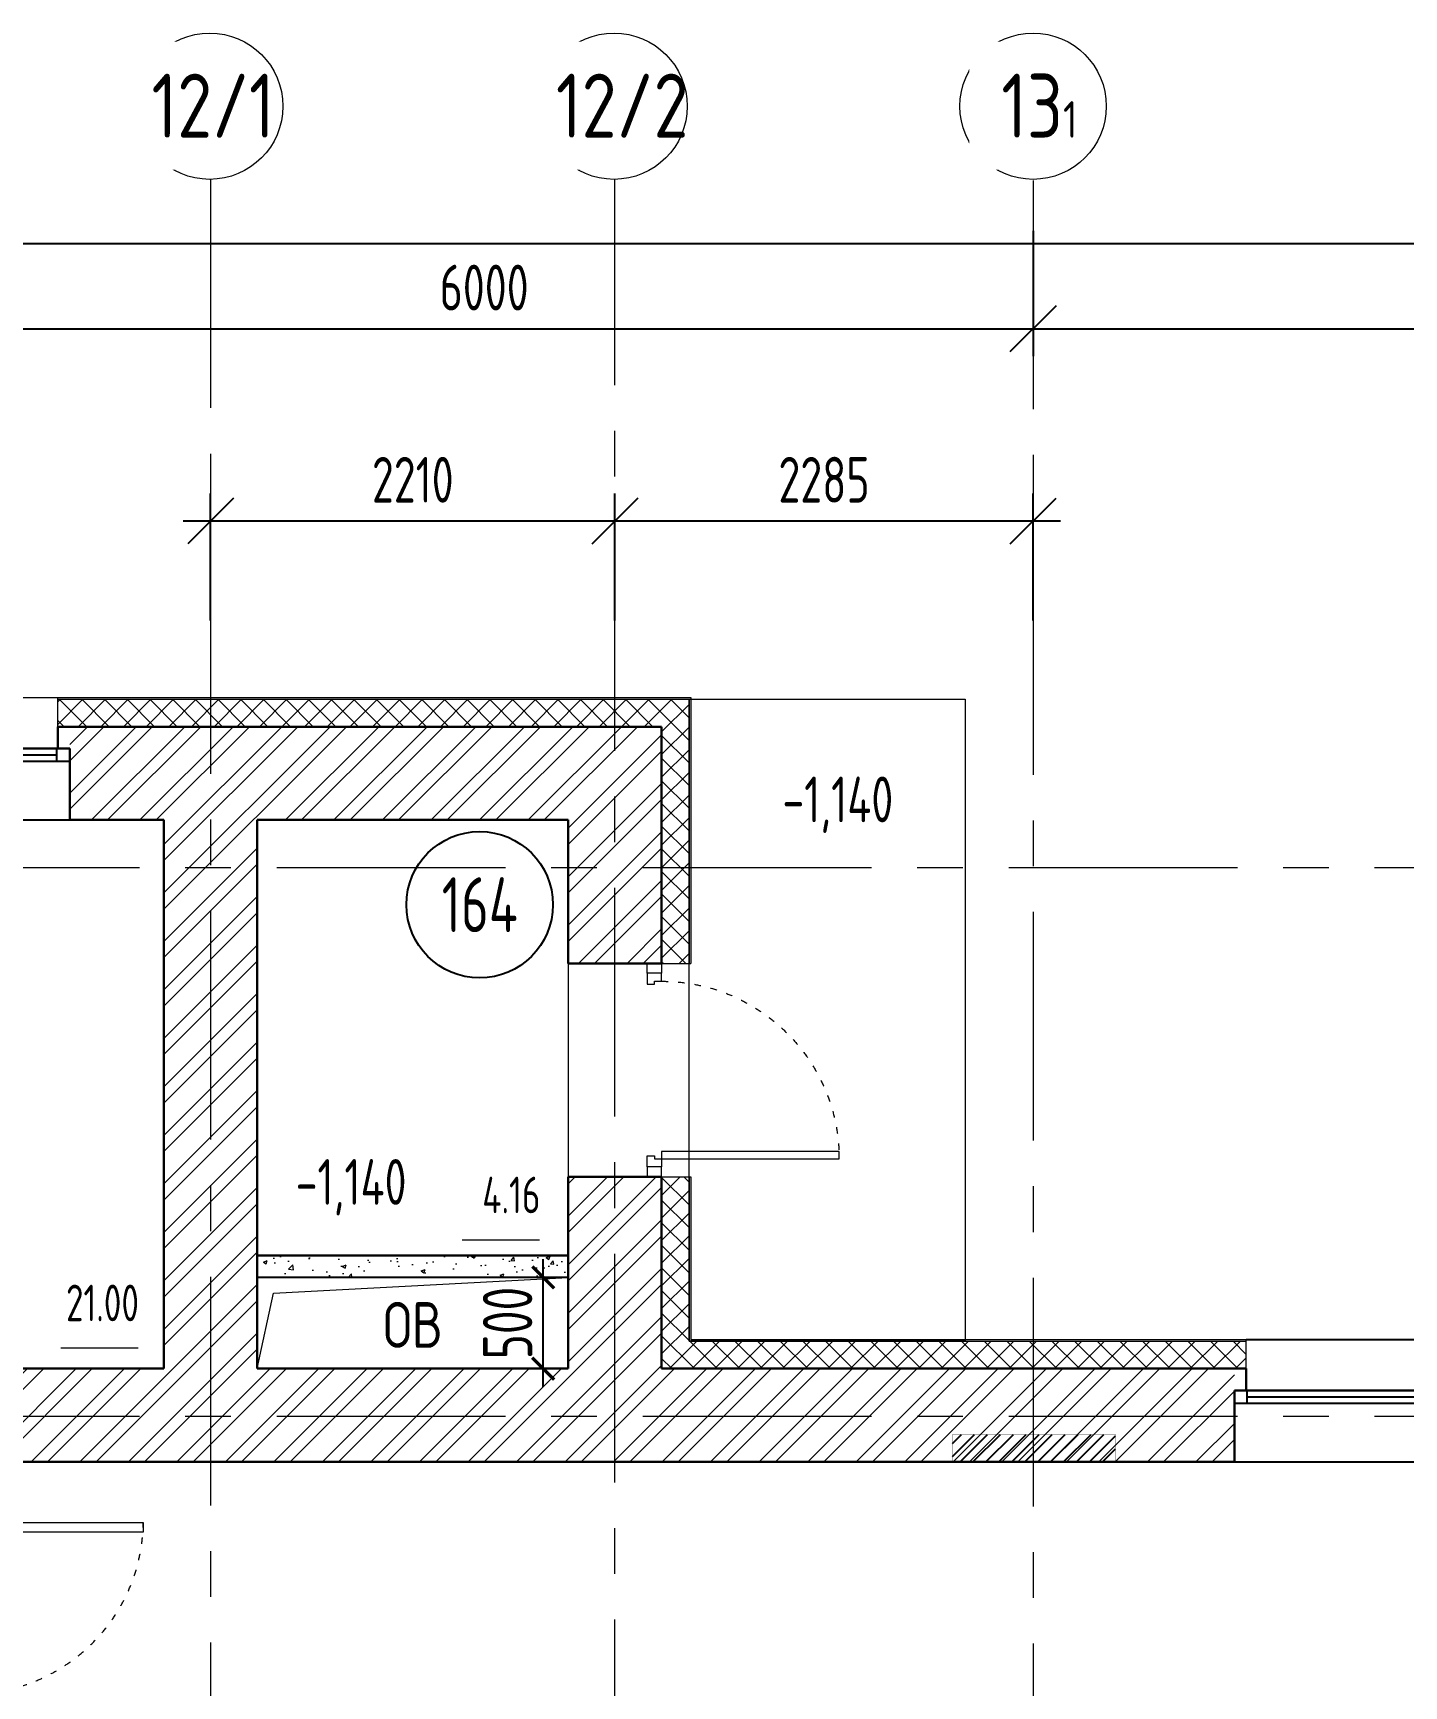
# Model space of a CAD drawing. Header units: millimetres. Extents: x -265044 to 366616, y 0 to 292181.
# Drawn here: x -181699 to -174208, y 126126 to 135163 of the extents above; entities that cross this region are included whole.
import ezdxf
from ezdxf import colors
from ezdxf.entities.mleader import LeaderData, LeaderLine
from ezdxf.enums import TextEntityAlignment as Align
from ezdxf.math import Vec2, Vec3

# ---------------------------------------------------------------- set-up
doc = ezdxf.new("R2010")
doc.units = ezdxf.units.MM
doc.header["$MEASUREMENT"] = 0
doc.header["$PDMODE"] = 3
doc.header["$PDSIZE"] = -4
doc.linetypes.add('ACAD_ISO03W100', pattern=[30, 12, -18])
doc.linetypes.add('CENTER', pattern=[2, 1.25, -0.25, 0.25, -0.25])
doc.layers.get('0').update_dxf_attribs({"color": 250, "lineweight": 9})
doc.layers.get('Defpoints').update_dxf_attribs({"color": 6})
for name, color, linetype, lineweight in [('АР_Двери', 5, 'Continuous', 18), ('АР_Лестницы', 250, 'Continuous', 15), ('АР_Маркер экспликации', 239, 'Continuous', 13), ('АР_Навесной фасад', 5, 'Continuous', 5), ('АР_Номер помещения', 1, 'Continuous', 25), ('АР_Оси', 193, 'Continuous', 9), ('АР_Оси размеры', 164, 'Continuous', 9), ('АР_Отметки', 250, 'Continuous', 15), ('АР_Перегородки газоблок', 165, 'Continuous', 30), ('АР_Перегородки газоблок_Штрих', 165, 'Continuous', 5), ('АР_Помещения_площадь', 19, 'Continuous', 9), ('АР_Сущ Несущая стена', 202, 'Continuous', 30), ('АР_тонкая линия', 250, 'Continuous', 0), ('АР_Утеплитель', 250, 'Continuous', 9), ('АР_Штриховка кирпич', 250, 'Continuous', 9), ('Размер шахт', 95, 'Continuous', 9)]:
    doc.layers.add(name, color=color, linetype=linetype, lineweight=lineweight)
doc.layers.add('АР_новое окно', color=160, linetype='Continuous')
doc.layers.add('АР_Отверстия', color=251, linetype='Continuous')
doc.layers.add('ТХ_Задание КР', color=7, linetype='Continuous', true_color=0x9a5430)
doc.styles.add('ICOCPEUR', font='isocpeur.ttf')
doc.styles.add('ISOCPEUR', font='isocpeur.ttf', dxfattribs={"width": 0.7})
doc.styles.get("Standard").update_dxf_attribs({"font": 'isocpeur.ttf'})
doc.styles.add('ГОСТ 2.304', font='isocpeur.ttf', dxfattribs={"width": 0.7})
doc.dimstyles.new('R_100', dxfattribs={"dimtxt": 270, "dimasz": 120, "dimexe": 100, "dimexo": 0, "dimgap": 60, "dimtad": 1, "dimdec": 0, "dimrnd": 5, "dimzin": 0, "dimdsep": 46, "dimtxsty": 'ISOCPEUR', "dimblk": 'ARCHTICK', "dimcen": 0, "dimdle": 100, "dimclrd": 256, "dimclre": 256, "dimclrt": 256, "dimadec": 0, "dimazin": 0, "dimtfac": 2, "dimtdec": 0, "dimtofl": 0, "dimtmove": 1, "dimatfit": 3, "dimfxl": 1, "dimtvp": 3, "dimtolj": 1, "dimtzin": 0, "dimarcsym": 0})
doc.dimstyles.new('СПДС', dxfattribs={"dimscale": 100, "dimtxt": 2.5, "dimasz": 2.5, "dimexe": 1.5, "dimexo": 0, "dimgap": 1, "dimtad": 1, "dimdec": 0, "dimrnd": 1, "dimtxsty": 'ГОСТ 2.304', "dimblk": 'OBLIQUE', "dimcen": 2.5, "dimdle": 1.5, "dimadec": 0, "dimazin": 2, "dimtfac": 0.75, "dimtdec": 0, "dimtmove": 1, "dimatfit": 3, "dimfxl": 1, "dimtolj": 1, "dimarcsym": 1})

# ---------------------------------------------------------------- blocks, each defined once
blk = doc.blocks.new('_Oblique')
at = {"color": 8, "linetype": 'ByBlock', "lineweight": -2}
blk.add_line((-0.5, -0.5), (0.5, 0.5), dxfattribs=at)
blk = doc.blocks.new('*D744')
at = {"layer": 'Defpoints', "color": 0, "lineweight": 13, "ltscale": 100, "transparency": 16777216}
for p in [(-182233.9, 134302.5), (-176233.9, 134082.3), (-176233.9, 133546.7)]:
    blk.add_point(p, dxfattribs=at)
at = {"layer": 'АР_Оси размеры', "color": 8, "lineweight": -2, "ltscale": 100, "transparency": 16777216}
for p, q in [((-182233.9, 134302.5), (-182233.9, 133396.7)), ((-176233.9, 134082.3), (-176233.9, 133396.7)), ((-182383.9, 133546.7), (-176083.9, 133546.7))]:
    blk.add_line(p, q, dxfattribs=at)
at = {"layer": 'АР_Оси размеры', "color": 8, "lineweight": -2, "ltscale": 100, "transparency": 16777216, "xscale": 250, "yscale": 250, "zscale": 250, "rotation": 180}
blk.add_blockref('_Oblique', (-182233.9, 133546.7), dxfattribs=at)
at = {"layer": 'АР_Оси размеры', "color": 8, "lineweight": -2, "ltscale": 100, "transparency": 16777216, "xscale": 250, "yscale": 250, "zscale": 250}
blk.add_blockref('_Oblique', (-176233.9, 133546.7), dxfattribs=at)
at = {"layer": 'АР_Оси размеры', "color": 8, "ltscale": 100, "transparency": 16777216, "insert": (-179233.9, 133771.7), "char_height": 250, "attachment_point": 5, "style": 'ГОСТ 2.304'}
blk.add_mtext('\\A1;6000', dxfattribs=at)
blk = doc.blocks.new('*D745')
at = {"layer": 'Defpoints', "color": 0, "lineweight": 13, "ltscale": 100, "transparency": 16777216}
for p in [(-170233.9, 134119.3), (-176233.9, 134082.3), (-170233.9, 133546.7)]:
    blk.add_point(p, dxfattribs=at)
at = {"layer": 'АР_Оси размеры', "color": 8, "lineweight": -2, "ltscale": 100, "transparency": 16777216}
for p, q in [((-170233.9, 134119.3), (-170233.9, 133396.7)), ((-176233.9, 134082.3), (-176233.9, 133396.7)), ((-176383.9, 133546.7), (-170083.9, 133546.7))]:
    blk.add_line(p, q, dxfattribs=at)
at = {"layer": 'АР_Оси размеры', "color": 8, "lineweight": -2, "ltscale": 100, "transparency": 16777216, "xscale": 250, "yscale": 250, "zscale": 250, "rotation": 180}
blk.add_blockref('_Oblique', (-176233.9, 133546.7), dxfattribs=at)
at = {"layer": 'АР_Оси размеры', "color": 8, "lineweight": -2, "ltscale": 100, "transparency": 16777216, "xscale": 250, "yscale": 250, "zscale": 250}
blk.add_blockref('_Oblique', (-170233.9, 133546.7), dxfattribs=at)
at = {"layer": 'АР_Оси размеры', "color": 8, "ltscale": 100, "transparency": 16777216, "insert": (-173233.9, 133771.7), "char_height": 250, "attachment_point": 5, "style": 'ГОСТ 2.304'}
blk.add_mtext('\\A1;6000', dxfattribs=at)
blk = doc.blocks.new('*U1045')
at = {"color": 8}
for points in [[(-55, -80), (-55, 0), (-115, 0), (-115, -40), (-100, -40), (-100, -80), (-55, -80)], [(0, 0), (0, -80), (-55, -80), (-55, 0), (0, 0)], [(-1170, 0), (-1170, -80), (-1115, -80), (-1115, 0), (-1170, 0)], [(-1115, -80), (-1115, 0), (-1055, 0), (-1055, -40), (-1070, -40), (-1070, -80), (-1115, -80)]]:
    blk.add_lwpolyline(points, dxfattribs=at)
blk.add_lwpolyline([(-100, -80), (-100, -1050), (-140, -1050), (-140, -80)], close=True, dxfattribs=at)
at = {"color": 8, "linetype": 'ACAD_ISO03W100', "ltscale": 3}
blk.add_arc((-100, -80), 970, 180, 270, dxfattribs=at)
blk = doc.blocks.new('*U156')
at = {"layer": 'АР_новое окно', "color": 8, "lineweight": 20}
for p, q in [((0, 3800), (-70, 3800)), ((0, 0), (-70, 0))]:
    blk.add_line(p, q, dxfattribs=at)
at = {"layer": 'АР_новое окно', "color": 8}
for p, q in [((-70, 3800), (-70, 0)), ((-70, 0), (-70, 3800)), ((0, 3800), (0, 0)), ((0, 3730), (-70, 3730)), ((-35, 3730), (-35, 70)), ((0, 70), (-70, 70))]:
    blk.add_line(p, q, dxfattribs=at)
blk = doc.blocks.new('*U159')
at = {"layer": 'АР_новое окно', "color": 8, "lineweight": 20}
for p, q in [((0, 1310), (-70, 1310)), ((0, 0), (-70, 0))]:
    blk.add_line(p, q, dxfattribs=at)
at = {"layer": 'АР_новое окно', "color": 8}
for p, q in [((-70, 1310), (-70, 0)), ((-70, 0), (-70, 1310)), ((0, 1310), (0, 0)), ((0, 1240), (-70, 1240)), ((-35, 1240), (-35, 70)), ((0, 70), (-70, 70))]:
    blk.add_line(p, q, dxfattribs=at)
blk = doc.blocks.new('*D437')
at = {"layer": 'Defpoints', "color": 0, "lineweight": 13, "ltscale": 100, "transparency": 16777216}
for p in [(-218233.9, 134013.2), (-154723.9, 134013.2), (-154723.9, 134013.2)]:
    blk.add_point(p, dxfattribs=at)
at = {"layer": 'АР_Оси размеры', "color": 8, "lineweight": -2, "ltscale": 100, "transparency": 16777216}
for p, q in [((-218233.9, 134013.2), (-218233.9, 134163.2)), ((-154723.9, 134013.2), (-154723.9, 134163.2)), ((-218383.9, 134013.2), (-154573.9, 134013.2))]:
    blk.add_line(p, q, dxfattribs=at)
at = {"layer": 'АР_Оси размеры', "color": 8, "lineweight": -2, "ltscale": 100, "transparency": 16777216, "xscale": 250, "yscale": 250, "zscale": 250, "rotation": 180}
blk.add_blockref('_Oblique', (-218233.9, 134013.2), dxfattribs=at)
at = {"layer": 'АР_Оси размеры', "color": 8, "lineweight": -2, "ltscale": 100, "transparency": 16777216, "xscale": 250, "yscale": 250, "zscale": 250}
blk.add_blockref('_Oblique', (-154723.9, 134013.2), dxfattribs=at)
at = {"layer": 'АР_Оси размеры', "color": 8, "ltscale": 100, "transparency": 16777216, "insert": (-186478.9, 134238.2), "char_height": 250, "attachment_point": 5, "style": 'ГОСТ 2.304'}
blk.add_mtext('\\A1;63510', dxfattribs=at)
blk = doc.blocks.new('*U42')
at = {"layer": 'АР_Номер помещения', "color": 8}
blk.add_circle((-346.8, -2951.1), 400, dxfattribs=at)
at = {"layer": 'АР_Помещения_площадь', "color": 8}
blk.add_line((5966, -4131.2), (5543.6, -4131.2), dxfattribs=at)
at = {"color": 8, "style": 'ISOCPEUR', "width": 0.7, "flags": 1}
blk.add_attdef('КАТЕГОРИЯ', (-499.2, -2092.2), '', height=250, dxfattribs=at)
at = {"layer": 'АР_Номер помещения', "color": 8, "style": 'ISOCPEUR', "width": 0.7}
blk.add_attdef('НОМЕР_ПОМЕЩЕНИЯ', text='', height=300, dxfattribs=at).set_placement((-346.8, -2951.1), align=Align.MIDDLE_CENTER)
at = {"layer": 'АР_Помещения_площадь', "color": 8, "lineweight": 30, "width": 0.7, "flags": 104}
blk.add_attdef('ИМЯ_ПОМЕЩЕНИЯ', text='', height=100, dxfattribs=at).set_placement((157.6, 1217.1), align=Align.MIDDLE_CENTER)
at = {"layer": 'АР_Помещения_площадь', "color": 8, "style": 'ISOCPEUR', "width": 0.7}
blk.add_attdef('ПЛОЩАДЬ_ПОМЕЩЕНИЯ', text='', height=200, dxfattribs=at).set_placement((5970.9, -3884.7), align=Align.MIDDLE_RIGHT)
blk = doc.blocks.new('*U43')
at = {"layer": 'АР_Номер помещения', "color": 8}
blk.add_circle((44.3, -1488), 400, dxfattribs=at)
at = {"layer": 'АР_Помещения_площадь', "color": 8}
blk.add_line((371.3, -3321.3), (-51.1, -3321.3), dxfattribs=at)
at = {"color": 8, "style": 'ISOCPEUR', "width": 0.7, "flags": 1}
blk.add_attdef('КАТЕГОРИЯ', (-499.2, -2092.2), '', height=250, dxfattribs=at)
at = {"layer": 'АР_Номер помещения', "color": 8, "style": 'ISOCPEUR', "width": 0.7}
blk.add_attdef('НОМЕР_ПОМЕЩЕНИЯ', text='', height=300, dxfattribs=at).set_placement((44.3, -1488), align=Align.MIDDLE_CENTER)
at = {"layer": 'АР_Помещения_площадь', "color": 8, "lineweight": 30, "width": 0.7, "flags": 104}
blk.add_attdef('ИМЯ_ПОМЕЩЕНИЯ', text='', height=100, dxfattribs=at).set_placement((157.6, 1217.1), align=Align.MIDDLE_CENTER)
at = {"layer": 'АР_Помещения_площадь', "color": 8, "style": 'ISOCPEUR', "width": 0.7}
blk.add_attdef('ПЛОЩАДЬ_ПОМЕЩЕНИЯ', text='', height=200, dxfattribs=at).set_placement((376.1, -3074.8), align=Align.MIDDLE_RIGHT)
blk = doc.blocks.new('_ArchTick')
at = {"color": 8, "linetype": 'ByBlock', "const_width": 0.15}
blk.add_lwpolyline([(-0.5, -0.5), (0.5, 0.5)], dxfattribs=at)
blk = doc.blocks.new('*D782')
at = {"layer": 'Defpoints', "color": 0, "lineweight": 13, "ltscale": 100, "transparency": 16777216}
for p in [(-178910.8, 128359.5), (-178773.7, 128359.5), (-178773.9, 127860.7)]:
    blk.add_point(p, dxfattribs=at)
at = {"layer": 'Размер шахт', "color": 8, "lineweight": -2, "ltscale": 100, "transparency": 16777216}
for p, q in [((-178910.8, 127760.7), (-178910.8, 128459.5)), ((-178773.7, 128359.5), (-179010.8, 128359.5)), ((-178773.9, 127860.7), (-179010.8, 127860.7))]:
    blk.add_line(p, q, dxfattribs=at)
at = {"layer": 'Размер шахт', "color": 8, "lineweight": -2, "ltscale": 100, "transparency": 16777216, "xscale": 120, "yscale": 120, "zscale": 120}
for p, rotation in [((-178910.8, 128359.5), 90), ((-178910.8, 127860.7), 270)]:
    blk.add_blockref('_ArchTick', p, dxfattribs=dict(at, rotation=rotation))
at = {"layer": 'Размер шахт', "color": 8, "ltscale": 100, "transparency": 16777216, "insert": (-179105.8, 128110.1), "char_height": 270, "attachment_point": 5, "rotation": 90, "style": 'ISOCPEUR'}
blk.add_mtext('\\A1;500', dxfattribs=at)
blk = doc.blocks.new('двупольн.дв.2000')
at = {"layer": 'АР_Двери', "color": 8}
for points in [[(0, 2017), (85, 2017), (85, 1995.7), (0, 1995.7), (0, 2017)], [(85, 1995.7), (0, 1995.7), (0, 1921.4), (31.9, 1921.4), (31.9, 1937.3), (85, 1937.3), (85, 1995.7)], [(85, 4.2), (0, 4.2), (0, 78.6), (31.9, 78.6), (31.9, 62.7), (85, 62.7), (85, 4.2)], [(0, -17), (85, -17), (85, 4.2), (0, 4.2), (0, -17)]]:
    blk.add_lwpolyline(points, dxfattribs=at)
for points in [[(85, 1937.3), (1022.3, 1937.3), (1022.3, 1884.3), (85, 1884.3)], [(85, 62.7), (1022.3, 62.7), (1022.3, 115.6), (85, 115.6)]]:
    blk.add_lwpolyline(points, close=True, dxfattribs=at)
at = {"layer": 'АР_Двери', "color": 8, "linetype": 'ACAD_ISO03W100', "ltscale": 3}
for centre, start, end in [((72.8, 1949.5), 270.73674, 359.26326), ((72.8, 50.4), 0.73674, 89.26326)]:
    blk.add_arc(centre, 949.6, start, end, dxfattribs=at)
blk = doc.blocks.new('_DotSmall')
at = {"color": 8, "linetype": 'ByBlock', "const_width": 0.5}
blk.add_lwpolyline([(-0.0625, 0, 1), (0.0625, 0, 1)], format="xyb", close=True, dxfattribs=at)
blk = doc.blocks.new('*D968')
at = {"layer": 'Defpoints', "color": 0, "lineweight": 13, "ltscale": 100, "transparency": 16777216}
for p in [(-178518.9, 132495.7), (-180728.9, 131950.6), (-178518.9, 131950.6)]:
    blk.add_point(p, dxfattribs=at)
at = {"layer": 'АР_Оси размеры', "color": 8, "lineweight": -2, "ltscale": 100, "transparency": 16777216}
for p, q in [((-180728.9, 131950.6), (-180728.9, 132645.7)), ((-178518.9, 131950.6), (-178518.9, 132645.7)), ((-180878.9, 132495.7), (-178368.9, 132495.7))]:
    blk.add_line(p, q, dxfattribs=at)
at = {"layer": 'АР_Оси размеры', "color": 8, "lineweight": -2, "ltscale": 100, "transparency": 16777216, "xscale": 250, "yscale": 250, "zscale": 250, "rotation": 180}
blk.add_blockref('_Oblique', (-180728.9, 132495.7), dxfattribs=at)
at = {"layer": 'АР_Оси размеры', "color": 8, "lineweight": -2, "ltscale": 100, "transparency": 16777216, "xscale": 250, "yscale": 250, "zscale": 250}
blk.add_blockref('_Oblique', (-178518.9, 132495.7), dxfattribs=at)
at = {"layer": 'АР_Оси размеры', "color": 8, "ltscale": 100, "transparency": 16777216, "insert": (-179623.9, 132720.7), "char_height": 250, "attachment_point": 5, "style": 'ГОСТ 2.304'}
blk.add_mtext('\\A1;2210', dxfattribs=at)
blk = doc.blocks.new('*D969')
at = {"layer": 'Defpoints', "color": 0, "lineweight": 13, "ltscale": 100, "transparency": 16777216}
for p in [(-176233.9, 132495.7), (-178518.9, 131950.6), (-176233.9, 131950.6)]:
    blk.add_point(p, dxfattribs=at)
at = {"layer": 'АР_Оси размеры', "color": 8, "lineweight": -2, "ltscale": 100, "transparency": 16777216}
for p, q in [((-178518.9, 131950.6), (-178518.9, 132645.7)), ((-176233.9, 131950.6), (-176233.9, 132645.7)), ((-178668.9, 132495.7), (-176083.9, 132495.7))]:
    blk.add_line(p, q, dxfattribs=at)
at = {"layer": 'АР_Оси размеры', "color": 8, "lineweight": -2, "ltscale": 100, "transparency": 16777216, "xscale": 250, "yscale": 250, "zscale": 250, "rotation": 180}
blk.add_blockref('_Oblique', (-178518.9, 132495.7), dxfattribs=at)
at = {"layer": 'АР_Оси размеры', "color": 8, "lineweight": -2, "ltscale": 100, "transparency": 16777216, "xscale": 250, "yscale": 250, "zscale": 250}
blk.add_blockref('_Oblique', (-176233.9, 132495.7), dxfattribs=at)
at = {"layer": 'АР_Оси размеры', "color": 8, "ltscale": 100, "transparency": 16777216, "insert": (-177376.4, 132720.7), "char_height": 250, "attachment_point": 5, "style": 'ГОСТ 2.304'}
blk.add_mtext('\\A1;2285', dxfattribs=at)

msp = doc.modelspace()

# ---------------------------------------------------------------- hatches: boundary and pattern name
at = {"layer": 'АР_Перегородки газоблок_Штрих', "ltscale": 100}
h = msp.add_hatch(dxfattribs=at)
h.set_pattern_fill('AR-CONC', color=8, scale=30)
h.set_pattern_definition([(50, (0, 0), (215.17805, -18.82564), [22.5, -247.5]), (355, (0, 0), (-41.6254, 225.65764), [18, -198]), (100.45144, (17.93, -1.57), (173.55265, 206.832), [19.12206, -210.34263]), (46.1842, (0, 60), (320.1724, -49.6558), [33.75, -371.25]), (96.63564, (26.68, 55.86), (280.3986, 292.2356), [28.6831, -315.51413]), (351.18416, (0, 60), (280.3986, 292.2356), [27, -297]), (21, (30, 45), (179.07212, -120.78567), [22.5, -247.5]), (326, (30, 45), (72.9946, 217.54501), [18, -198]), (71.45144, (44.92, 34.93), (252.06671, 96.75935), [19.12206, -210.34263]), (37.5, (0, 0), (3.647957, 99.868156), [0, -195.6, 0, -201, 0, -198.75]), (7.5, (0, 0), (78.92086, 118.323514), [0, -114.6, 0, -191.1, 0, -75.75]), (327.5, (-66.9, 0), (160.14673, -6.766462), [0, -75, 0, -234, 0, -310.5]), (317.5, (-96.9, 0), (174.95585, 30.031495), [0, -97.5, 0, -155.4, 0, -220.5])])
h.paths.add_polyline_path([(-178773.9, 128479.5), (-180473.9, 128480.2), (-180473.9, 128360.2), (-178773.9, 128359.5)])
at = {"layer": 'АР_Утеплитель', "ltscale": 100}
h = msp.add_hatch(dxfattribs=at)
h.set_pattern_fill('ANSI37', color=8, scale=700)
h.set_pattern_definition([(45, (-1155848.89, 163752.83), (-61.871843, 61.871843), []), (135, (-1155848.89, 163752.83), (-61.871843, -61.871843), [])])
h.paths.add_polyline_path([(-178263.9, 130075.6), (-178263.9, 131370.7), (-181563.9, 131370.7), (-181563.9, 131520.7), (-178113.9, 131520.7), (-178113.9, 130075.6)])
h = msp.add_hatch(dxfattribs=at)
h.set_pattern_fill('ANSI37', color=8, scale=700)
h.set_pattern_definition([(45, (-1153438.89, 163752.83), (-61.871843, 61.871843), []), (135, (-1153438.89, 163752.83), (-61.871843, -61.871843), [])])
h.paths.add_polyline_path([(-175068.9, 127860.7), (-178263.9, 127860.7), (-178263.9, 128908.6), (-178113.9, 128908.6), (-178113.9, 128010.7), (-175068.9, 128010.7)])
at = {"layer": 'АР_Штриховка кирпич', "ltscale": 100}
h = msp.add_hatch(dxfattribs=at)
h.set_pattern_fill('ANSI32', color=8, scale=500)
h.set_pattern_definition([(45, (-1171616.54, 164426.86), (-132.58252, 132.58252), []), (45, (-1171528.15, 164426.86), (-132.58252, 132.58252), [])])
h.paths.add_polyline_path([(-178877, 128908.6), (-178914, 128908.6)], flags=17)
h.paths.add_polyline_path([(-178263.9, 128908.6), (-178773.9, 128908.6), (-178773.9, 127860.7), (-180473.9, 127860.7), (-180473.9, 130860.7), (-178773.9, 130860.7), (-178773.9, 130075.2), (-178263.9, 130076), (-178263.9, 131370.7), (-181498.9, 131370.7), (-181498.9, 130860.7), (-180983.9, 130860.7), (-180983.9, 127860.7), (-186183.9, 127860.7), (-186183.9, 127350.7), (-180753.3, 127350.7), (-175133.9, 127350.7), (-175133.9, 127860.7), (-178263.9, 127860.7)])
at = {"layer": 'ТХ_Задание КР', "ltscale": 100, "transparency": 33554636}
h = msp.add_hatch(dxfattribs=at)
h.set_pattern_fill('ANSI31', color=8, scale=400)
h.set_pattern_definition([(45, (0, -1.25), (-35.355339, 35.355339), [])])
h.paths.add_polyline_path([(-176673.9, 127350.7), (-176673.9, 127500.7), (-175783.9, 127500.7), (-175783.9, 127350.7)])

# ---------------------------------------------------------------- linework, layer by layer
at = {"layer": 'АР_Лестницы', "color": 8, "ltscale": 100}
msp.add_lwpolyline([(-178113.9, 131520.7), (-176604.5, 131520.7), (-176604.5, 128010.7), (-178113.9, 128010.7)], close=True, dxfattribs=at)
at = {"layer": 'АР_Навесной фасад', "color": 8, "ltscale": 100}
for p, q in [((-178113.9, 131520.7), (-178113.9, 130075.6)), ((-178103.9, 131530.7), (-178103.9, 130075.6)), ((-178113.9, 128908.6), (-178113.9, 128010.7)), ((-178103.9, 128908.6), (-178103.9, 128020.7)), ((-178113.9, 128010.7), (-175068.9, 128010.7)), ((-178103.9, 128020.7), (-175068.9, 128020.7))]:
    msp.add_line(p, q, dxfattribs=at)
for points in [[(-186283.9, 131530.7), (-178103.9, 131530.7)], [(-181563.9, 131370.7), (-181563.9, 131530.7)], [(-181563.9, 131520.7), (-178113.9, 131520.7)], [(-178263.9, 130075.6), (-178103.9, 130075.6)], [(-178263.9, 128908.6), (-178103.9, 128908.6)], [(-175068.9, 127860.7), (-175068.9, 128020.7)]]:
    msp.add_lwpolyline(points, dxfattribs=at)
at = {"layer": 'АР_новое окно', "color": 8}
for p, q in [((-182808.9, 130860.7), (-181498.9, 130860.7)), ((-175133.9, 127350.7), (-171333.9, 127350.7))]:
    msp.add_line(p, q, dxfattribs=at)
msp.add_lwpolyline([(-175068.9, 128020.7), (-171398.9, 128020.7)], dxfattribs=at)
at = {"layer": 'АР_Оси', "color": 8, "linetype": 'CENTER', "ltscale": 1000}
for p, q in [((-180728.9, 134363.2), (-180728.9, 125575.6)), ((-178518.9, 125238.8), (-178518.9, 134363.2)), ((-176233.9, 134357.6), (-176233.9, 78252.6)), ((-224367.6, 130600.7), (-141189.2, 130600.7)), ((-224367.6, 127600.7), (-141189.2, 127600.7))]:
    msp.add_line(p, q, dxfattribs=at)
at = {"layer": 'АР_Оси', "color": 8, "ltscale": 0.5}
for centre in [(-180733.9, 134763.2), (-178523.9, 134763.2), (-176233.9, 134763.2)]:
    msp.add_circle(centre, 400, dxfattribs=at)
at = {"layer": 'АР_Перегородки газоблок', "color": 8, "ltscale": 100}
for points in [[(-180473.9, 128480.2), (-178773.9, 128479.5)], [(-178773.9, 128359.5), (-180473.9, 128360.2)]]:
    msp.add_lwpolyline(points, dxfattribs=at)
at = {"layer": 'АР_Сущ Несущая стена', "color": 8, "ltscale": 100}
for p, q in [((-181563.9, 131370.7), (-178263.9, 131370.7)), ((-181563.9, 131251.8), (-181563.9, 131370.7)), ((-178263.9, 131370.7), (-178263.9, 130075.6)), ((-181563.9, 131251.8), (-181498.9, 131251.8)), ((-181498.9, 131251.8), (-181498.9, 130860.7)), ((-181498.9, 130860.7), (-180983.9, 130860.7)), ((-180983.9, 130860.7), (-180983.9, 127860.7)), ((-180473.9, 130860.7), (-178773.9, 130860.7)), ((-180473.9, 130860.7), (-180473.9, 127860.7)), ((-178773.9, 130860.7), (-178773.9, 130075.6)), ((-178773.9, 130075.6), (-178263.9, 130075.6)), ((-178773.9, 128908.6), (-178263.9, 128908.6)), ((-178773.9, 128908.6), (-178773.9, 127860.7)), ((-178263.9, 128908.6), (-178263.9, 127860.7)), ((-186183.9, 127860.7), (-180983.9, 127860.7)), ((-180473.9, 127860.7), (-178773.9, 127860.7)), ((-178263.9, 127860.7), (-175068.9, 127860.7)), ((-175068.9, 127741.8), (-175068.9, 127860.7)), ((-175133.9, 127741.8), (-175133.9, 127350.7)), ((-175133.9, 127741.8), (-175068.9, 127741.8)), ((-186183.9, 127350.7), (-175133.9, 127350.7))]:
    msp.add_line(p, q, dxfattribs=at)
at = {"layer": 'АР_Сущ Несущая стена', "color": 8, "lineweight": 15, "ltscale": 100}
msp.add_line((-175068.9, 127741.8), (-171333.9, 127741.8), dxfattribs=at)
at = {"layer": 'АР_тонкая линия', "color": 8, "ltscale": 100}
for points in [[(-178773.9, 130075.6), (-178773.9, 128908.6)], [(-180473.9, 127860.7), (-180384.2, 128273.3), (-178773.9, 128359.5)]]:
    msp.add_lwpolyline(points, dxfattribs=at)
at = {"layer": 'ТХ_Задание КР', "color": 8, "ltscale": 100, "const_width": 2}
msp.add_lwpolyline([(-176673.9, 127350.7), (-176673.9, 127500.7), (-175783.9, 127500.7), (-175783.9, 127350.7)], close=True, dxfattribs=at)

# ---------------------------------------------------------------- block references
at = {"layer": 'АР_Двери', "color": 8, "xscale": -1, "rotation": 90}
msp.add_blockref('*U1045', (-178343.9, 128908.6), dxfattribs=at)
at = {"layer": 'АР_Двери', "color": 8, "lineweight": 30, "ltscale": 100}
msp.add_blockref('двупольн.дв.2000', (-182118.9, 125081.9), dxfattribs=at)
at = {"layer": 'АР_Маркер экспликации', "color": 8}
ref = msp.add_blockref('*U43', (-179302.6, 131885.3), dxfattribs=at)
ref.add_attrib('НОМЕР_ПОМЕЩЕНИЯ', '164', dxfattribs={"layer": 'АР_Номер помещения', "color": 8, "height": 300, "style": 'ISOCPEUR', "width": 0.7}).set_placement((-179258.2, 130397.3), align=Align.MIDDLE_CENTER)
ref.add_attrib('ПЛОЩАДЬ_ПОМЕЩЕНИЯ', '4.16', dxfattribs={"layer": 'АР_Помещения_площадь', "color": 8, "height": 200, "style": 'ISOCPEUR', "width": 0.7}).set_placement((-178926.4, 128810.5), align=Align.MIDDLE_RIGHT)
ref = msp.add_blockref('*U42', (-187091.2, 132104.7), dxfattribs=at)
ref.add_attrib('НОМЕР_ПОМЕЩЕНИЯ', '163', dxfattribs={"layer": 'АР_Номер помещения', "color": 8, "height": 300, "style": 'ISOCPEUR', "width": 0.7}).set_placement((-187438, 129153.7), align=Align.MIDDLE_CENTER)
ref.add_attrib('ПЛОЩАДЬ_ПОМЕЩЕНИЯ', '21.00', dxfattribs={"layer": 'АР_Помещения_площадь', "color": 8, "height": 200, "style": 'ISOCPEUR', "width": 0.7}).set_placement((-181120.3, 128220), align=Align.MIDDLE_RIGHT)
at = {"layer": 'АР_новое окно', "color": 8, "xscale": -1, "rotation": 90}
for name, p in [('*U159', (-181498.9, 131181.8)), ('*U156', (-171333.9, 127671.8))]:
    msp.add_blockref(name, p, dxfattribs=at)

# ---------------------------------------------------------------- texts
at = {"layer": 'АР_Отверстия', "color": 8, "ltscale": 100, "insert": (-179623.7, 128099.7), "char_height": 250, "attachment_point": 5, "line_spacing_factor": 0.7, "style": 'ICOCPEUR'}
msp.add_mtext('\\A1;{\\W0.8;ОВ}', dxfattribs=at)

# ---------------------------------------------------------------- dimensions: what is measured, and where the dimension line sits
at = {"layer": 'АР_Оси размеры', "color": 8, "ltscale": 100}
for base, p1, p2, picture, middle in [((-176233.9, 133546.7), (-182233.9, 134302.5), (-176233.9, 134082.3), '*D744', (-179233.9, 133771.7)), ((-170233.9, 133546.7), (-176233.9, 134082.3), (-170233.9, 134119.3), '*D745', (-173233.9, 133771.7)), ((-178518.9, 132495.7), (-180728.9, 131950.6), (-178518.9, 131950.6), '*D968', (-179623.9, 132720.7)), ((-176233.9, 132495.7), (-178518.9, 131950.6), (-176233.9, 131950.6), '*D969', (-177376.4, 132720.7))]:
    dim = msp.add_linear_dim(base=base, p1=p1, p2=p2, dimstyle='СПДС', override={"dimclrd": 8, "dimclre": 8, "dimclrt": 8}, dxfattribs=at)
    dim.commit()
    dim.dimension.update_dxf_attribs({"geometry": picture, "text_midpoint": middle})
at = {"layer": 'Размер шахт', "color": 8, "ltscale": 100}
dim = msp.add_linear_dim(base=(-178910.8, 128359.5), p1=(-178773.9, 127860.7), p2=(-178773.7, 128359.5), angle=90, dimstyle='R_100', override={"dimpost": '\\X', "dimclrd": 8, "dimclre": 8, "dimclrt": 8, "dimfxl": 300, "dimarcsym": 1}, dxfattribs=at)
dim.commit()
dim.dimension.update_dxf_attribs({"geometry": '*D782', "text_midpoint": (-179105.8, 128110.1)})

# ---------------------------------------------------------------- leaders
at = {"layer": 'АР_Отметки', "color": 8}
ml = msp.add_multileader_mtext('Standard', dxfattribs=at)
ml.set_content('%%P0,000', color=8, style='ISOCPEUR')
ml.set_leader_properties(color=8, linetype='Continuous', lineweight=-1)
ml.set_arrow_properties(name='DOTSMALL')
ml.build(insert=Vec2(0, 0))
ml.multileader.update_dxf_attribs({"has_text_frame": 1, "text_left_attachment_type": 4, "text_right_attachment_type": 4, "dogleg_length": 100, "arrow_head_size": 180})
ctx = ml.context
ctx.base_point, ctx.char_height, ctx.arrow_head_size, ctx.landing_gap_size, ctx.plane_origin = Vec3(-188062.1, 132532.9), 250, 180, 50, Vec3(-190605.4, 130585.9)
ctx.left_attachment, ctx.right_attachment = 4, 4
notes = []
notes.append((ctx, [(0, (0, 0, 0), (0, 0), (1, 0), 1, [])]))
ctx.mtext.insert, ctx.mtext.width, ctx.mtext.line_spacing_style, ctx.mtext.flow_direction = Vec3(-188012.1, 132866.3), 852.697, 2, 5
ml = msp.add_multileader_mtext('Standard', dxfattribs=at)
ml.set_content('-1,140', color=8, style='ISOCPEUR')
ml.set_leader_properties(color=8, linetype='Continuous', lineweight=-1)
ml.set_arrow_properties(name='DOTSMALL')
ml.build(insert=Vec2(0, 0))
ml.multileader.update_dxf_attribs({"has_text_frame": 1, "text_left_attachment_type": 4, "text_right_attachment_type": 4, "dogleg_length": 100, "arrow_head_size": 180})
ctx = ml.context
ctx.base_point, ctx.char_height, ctx.arrow_head_size, ctx.landing_gap_size, ctx.plane_origin = Vec3(-177653.9, 130764.6), 250, 180, 50, Vec3(-177735.3, 129497)
ctx.left_attachment, ctx.right_attachment = 4, 4
notes.append((ctx, [(0, (0, 0, 0), (0, 0), (1, 0), 1, [])]))
ctx.mtext.insert, ctx.mtext.width, ctx.mtext.line_spacing_style, ctx.mtext.flow_direction = Vec3(-177603.9, 131097.9), 852.697, 2, 5
ml = msp.add_multileader_mtext('Standard', dxfattribs=at)
ml.set_content('%%P0,000', color=8, style='ISOCPEUR')
ml.set_leader_properties(color=8, linetype='Continuous', lineweight=-1)
ml.set_arrow_properties(name='DOTSMALL')
ml.build(insert=Vec2(0, 0))
ml.multileader.update_dxf_attribs({"has_text_frame": 1, "text_left_attachment_type": 4, "text_right_attachment_type": 4, "dogleg_length": 100, "arrow_head_size": 180})
ctx = ml.context
ctx.base_point, ctx.char_height, ctx.arrow_head_size, ctx.landing_gap_size, ctx.plane_origin = Vec3(-185715.8, 130384.9), 250, 180, 50, Vec3(-189667.4, 128946.4)
ctx.left_attachment, ctx.right_attachment = 4, 4
notes.append((ctx, [(0, (0, 0, 0), (0, 0), (1, 0), 1, [])]))
ctx.mtext.insert, ctx.mtext.width, ctx.mtext.line_spacing_style, ctx.mtext.flow_direction = Vec3(-185665.8, 130718.2), 852.697, 2, 5
ml = msp.add_multileader_mtext('Standard', dxfattribs=at)
ml.set_content('Л.4', color=8, style='ISOCPEUR')
ml.set_leader_properties(color=8, linetype='Continuous', lineweight=-1)
ml.set_arrow_properties(name='DOTSMALL')
ml.build(insert=Vec2(0, 0))
ml.multileader.update_dxf_attribs({"has_text_frame": 1, "text_left_attachment_type": 4, "text_right_attachment_type": 4, "dogleg_length": 100, "arrow_head_size": 180})
ctx = ml.context
ctx.base_point, ctx.char_height, ctx.arrow_head_size, ctx.landing_gap_size, ctx.plane_origin = Vec3(-184816.3, 129601.6), 250, 180, 50, Vec3(-159580.4, 117978.5)
ctx.left_attachment, ctx.right_attachment = 4, 4
notes.append((ctx, [(0, (0, 0, 0), (0, 0), (1, 0), 1, [])]))
ctx.mtext.insert, ctx.mtext.width, ctx.mtext.line_spacing_style, ctx.mtext.flow_direction = Vec3(-184766.3, 129934.9), 852.697, 2, 5
ml = msp.add_multileader_mtext('Standard', dxfattribs=at)
ml.set_content('-1,140', color=8, style='ISOCPEUR')
ml.set_leader_properties(color=8, linetype='Continuous', lineweight=-1)
ml.set_arrow_properties(name='DOTSMALL')
ml.build(insert=Vec2(0, 0))
ml.multileader.update_dxf_attribs({"has_text_frame": 1, "text_left_attachment_type": 4, "text_right_attachment_type": 4, "dogleg_length": 100, "arrow_head_size": 180})
ctx = ml.context
ctx.base_point, ctx.char_height, ctx.arrow_head_size, ctx.landing_gap_size, ctx.plane_origin = Vec3(-180313.7, 128673.3, 0), 250, 180, 50, Vec3(-180395.1, 128959.5, 0)
ctx.left_attachment, ctx.right_attachment = 4, 4
notes.append((ctx, [(0, (0, 0, 0), (0, 0), (1, 0), 1, [])]))
ctx.mtext.insert, ctx.mtext.width, ctx.mtext.line_spacing_style, ctx.mtext.flow_direction = Vec3(-180263.7, 129006.7, 0), 852.697, 2, 5
ml = msp.add_multileader_mtext('Standard', dxfattribs=at)
ml.set_content('%%P0,000', color=8, style='ISOCPEUR')
ml.set_leader_properties(color=8, linetype='Continuous', lineweight=-1)
ml.set_arrow_properties(name='DOTSMALL')
ml.build(insert=Vec2(0, 0))
ml.multileader.update_dxf_attribs({"has_text_frame": 1, "text_left_attachment_type": 4, "text_right_attachment_type": 4, "dogleg_length": 100, "arrow_head_size": 180})
ctx = ml.context
ctx.base_point, ctx.char_height, ctx.arrow_head_size, ctx.landing_gap_size, ctx.plane_origin = Vec3(-195756.6, 128483.8, -0.2), 250, 180, 50, Vec3(-198827.6, 126894.3, -0.2)
ctx.left_attachment, ctx.right_attachment = 4, 4
notes.append((ctx, [(0, (0, 0, 0), (0, 0), (1, 0), 1, [])]))
ctx.mtext.insert, ctx.mtext.width, ctx.mtext.line_spacing_style, ctx.mtext.flow_direction = Vec3(-195706.6, 128817.2, -0.2), 852.697, 2, 5
for ctx, leaders in notes:
    for number, flags, end, landing, length, lines in leaders:
        leader = LeaderData()
        leader.index, (leader.has_last_leader_line, leader.has_dogleg_vector, leader.attachment_direction) = number, flags
        leader.last_leader_point, leader.dogleg_vector, leader.dogleg_length = Vec3(end), Vec3(landing), length
        for number, points, colour, breaks in lines:
            line = LeaderLine()
            line.index, line.vertices, line.color, line.breaks = number, Vec3.list(points), colors.encode_raw_color(colour), breaks
            leader.lines.append(line)
        ctx.leaders.append(leader)

# ---------------------------------------------------------------- next in the draw order: texts
at = {"layer": 'АР_Оси', "color": 8, "char_height": 350, "width": 123.867, "attachment_point": 1, "line_spacing_factor": 1.149209, "style": 'ГОСТ 2.304', "bg_fill": 2}
for s, insert in [('{\\W0.8;12/1}', (-181051.6, 134940.9)), ('{\\W0.8;12/2}', (-178841.6, 134940.9))]:
    msp.add_mtext(s, dxfattribs=dict(at, insert=insert))
at = {"layer": 'АР_Оси', "color": 8, "ltscale": 0.5, "insert": (-176408, 134940.9), "char_height": 350, "width": 123.867, "attachment_point": 1, "line_spacing_factor": 1.149209, "style": 'ГОСТ 2.304', "bg_fill": 2}
msp.add_mtext('{\\W0.8;13\\H0.57143x;1}', dxfattribs=at)

# ---------------------------------------------------------------- next in the draw order: dimensions: what is measured, and where the dimension line sits
at = {"layer": 'АР_Оси размеры', "color": 8, "ltscale": 100}
dim = msp.add_linear_dim(base=(-154723.9, 134013.2), p1=(-218233.9, 134013.2), p2=(-154723.9, 134013.2), dimstyle='СПДС', override={"dimclrd": 8, "dimclre": 8, "dimclrt": 8}, dxfattribs=at)
dim.commit()
dim.dimension.update_dxf_attribs({"geometry": '*D437', "text_midpoint": (-186478.9, 134238.2)})

doc.saveas('drawing.dxf')
